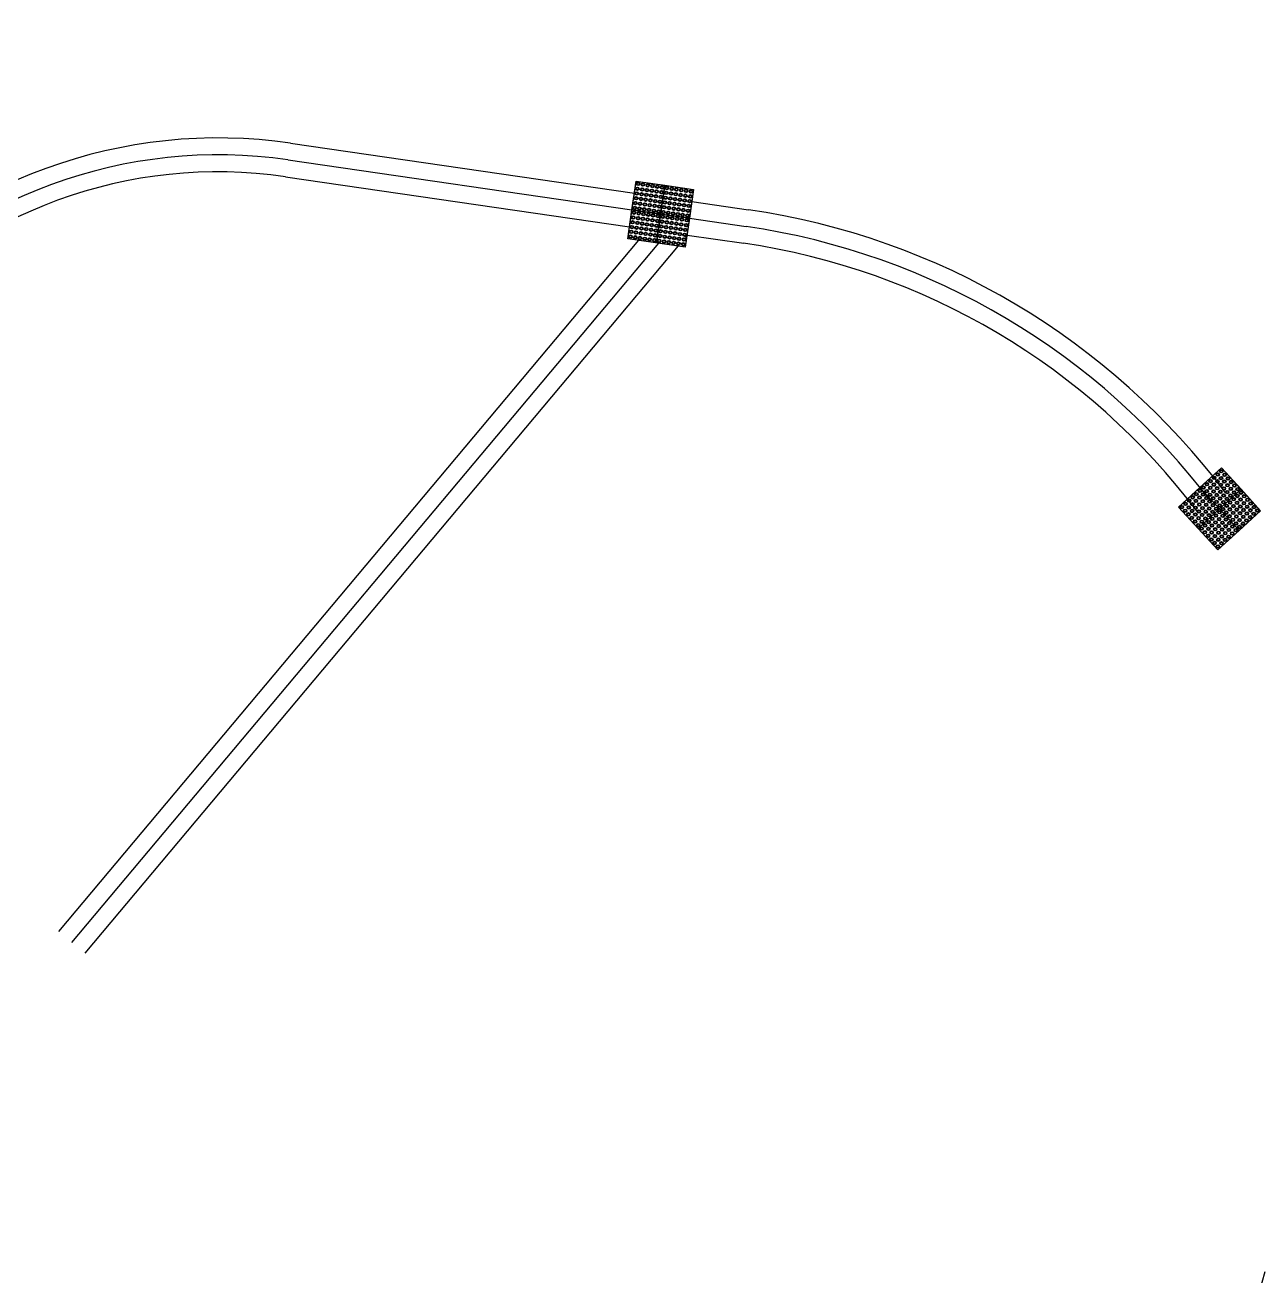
# Model space of a CAD drawing. Header units: millimetres. Extents: x 832728086 to 834530684, y 817551485 to 818349469.
# Drawn here: x 833111304 to 833124077, y 817878820 to 817891729 of the extents above; entities that cross this region are included whole.
import ezdxf

# ---------------------------------------------------------------- set-up
doc = ezdxf.new("R2010")
doc.units = ezdxf.units.MM
doc.header["$LTSCALE"] = 100
doc.layers.add('000-helpline', color=30, linetype='Continuous', lineweight=30, plot=False)
doc.layers.add('000-Tactile-l', color=8, linetype='Continuous')

# ---------------------------------------------------------------- blocks, each defined once
blk = doc.blocks.new('tactile')
at = {"layer": '000-helpline', "ltscale": 0.015}
for points in [[(834263.896, 817943.731), (834263.853, 817943.434), (834263.556, 817943.477), (834263.599, 817943.774)], [(834264.193, 817943.688), (834264.15, 817943.391), (834263.853, 817943.434), (834263.896, 817943.731)], [(834263.853, 817943.434), (834263.81, 817943.137), (834263.513, 817943.18), (834263.556, 817943.477)], [(834264.15, 817943.391), (834264.107, 817943.094), (834263.81, 817943.137), (834263.853, 817943.434)], [(834269.842, 817940.594), (834269.62, 817940.392), (834269.418, 817940.614), (834269.64, 817940.816)], [(834269.62, 817940.392), (834269.399, 817940.19), (834269.196, 817940.411), (834269.418, 817940.614)], [(834270.044, 817940.372), (834269.822, 817940.17), (834269.62, 817940.392), (834269.842, 817940.594)], [(834269.822, 817940.17), (834269.601, 817939.968), (834269.399, 817940.19), (834269.62, 817940.392)]]:
    blk.add_lwpolyline(points, close=True, dxfattribs=at)
at = {"layer": '000-Tactile-l', "ltscale": 5e-05}
for p, q in [((834260.033, 817944.166), (834263.582, 817943.65)), ((834260.008, 817943.993), (834263.556, 817943.477)), ((834259.983, 817943.82), (834263.531, 817943.304)), ((834264.175, 817943.564), (834264.76, 817943.479)), ((834264.15, 817943.391), (834264.735, 817943.306)), ((834264.109, 817943.194), (834264.124, 817943.212)), ((834264.125, 817943.218), (834264.71, 817943.133)), ((834263.626, 817943.164), (834257.64, 817936.029)), ((834263.83, 817943.134), (834257.775, 817935.918)), ((834264.034, 817943.105), (834257.91, 817935.807))]:
    blk.add_line(p, q, dxfattribs=at)
at = {"layer": '000-Tactile-l'}
for points in [[(834263.599, 817943.774), (834264.193, 817943.688), (834264.107, 817943.094), (834263.513, 817943.18)], [(834269.64, 817940.816), (834270.044, 817940.372), (834269.601, 817939.968), (834269.196, 817940.411)]]:
    blk.add_lwpolyline(points, close=True, dxfattribs=at)
at = {"layer": '000-Tactile-l', "ltscale": 0.015}
for centre, radius in [((834263.613, 817943.696), 0.0175), ((834263.613, 817943.696), 0.0125), ((834263.621, 817943.746), 0.0175), ((834263.621, 817943.746), 0.0125), ((834263.663, 817943.689), 0.0175), ((834263.663, 817943.689), 0.0125), ((834263.67, 817943.738), 0.0175), ((834263.67, 817943.738), 0.0125), ((834263.712, 817943.682), 0.0175), ((834263.72, 817943.731), 0.0175), ((834263.72, 817943.731), 0.0125), ((834263.769, 817943.724), 0.0175), ((834263.769, 817943.724), 0.0125), ((834263.819, 817943.717), 0.0175), ((834263.819, 817943.717), 0.0125), ((834263.868, 817943.71), 0.0175), ((834263.868, 817943.71), 0.0125), ((834263.918, 817943.702), 0.0175), ((834263.918, 817943.702), 0.0125), ((834263.967, 817943.695), 0.0175), ((834263.967, 817943.695), 0.0125), ((834264.016, 817943.688), 0.0175), ((834264.016, 817943.688), 0.0125), ((834263.599, 817943.597), 0.0175), ((834263.599, 817943.597), 0.0125), ((834263.606, 817943.647), 0.0175), ((834263.606, 817943.647), 0.0125), ((834263.649, 817943.59), 0.0175), ((834263.649, 817943.59), 0.0125), ((834263.656, 817943.639), 0.0175), ((834263.656, 817943.639), 0.0125), ((834263.698, 817943.583), 0.0175), ((834263.698, 817943.583), 0.0125), ((834263.705, 817943.632), 0.0175), ((834263.705, 817943.632), 0.0125), ((834263.712, 817943.682), 0.0125), ((834263.747, 817943.576), 0.0175), ((834263.747, 817943.576), 0.0125), ((834263.755, 817943.625), 0.0175), ((834263.755, 817943.625), 0.0125), ((834263.762, 817943.675), 0.0175), ((834263.762, 817943.675), 0.0125), ((834263.797, 817943.568), 0.0175), ((834263.797, 817943.568), 0.0125), ((834263.804, 817943.618), 0.0175), ((834263.804, 817943.618), 0.0125), ((834263.811, 817943.667), 0.0175), ((834263.811, 817943.667), 0.0125), ((834263.846, 817943.561), 0.0175), ((834263.846, 817943.561), 0.0125), ((834263.854, 817943.611), 0.0175), ((834263.854, 817943.611), 0.0125), ((834263.861, 817943.66), 0.0175), ((834263.861, 817943.66), 0.0125), ((834263.896, 817943.554), 0.0175), ((834263.903, 817943.603), 0.0175), ((834263.903, 817943.603), 0.0125), ((834263.91, 817943.653), 0.0175), ((834263.91, 817943.653), 0.0125), ((834263.953, 817943.596), 0.0175), ((834263.953, 817943.596), 0.0125), ((834263.96, 817943.646), 0.0175), ((834263.96, 817943.646), 0.0125), ((834264.002, 817943.589), 0.0175), ((834264.002, 817943.589), 0.0125), ((834264.009, 817943.639), 0.0175), ((834264.009, 817943.639), 0.0125), ((834264.052, 817943.582), 0.0175), ((834264.052, 817943.582), 0.0125), ((834264.059, 817943.631), 0.0175), ((834264.059, 817943.631), 0.0125), ((834264.066, 817943.681), 0.0175), ((834264.066, 817943.681), 0.0125), ((834264.101, 817943.575), 0.0175), ((834264.101, 817943.575), 0.0125), ((834264.108, 817943.624), 0.0175), ((834264.108, 817943.624), 0.0125), ((834264.115, 817943.674), 0.0175), ((834264.115, 817943.674), 0.0125), ((834264.151, 817943.568), 0.0175), ((834264.151, 817943.568), 0.0125), ((834264.158, 817943.617), 0.0175), ((834264.158, 817943.617), 0.0125), ((834264.165, 817943.666), 0.0175), ((834264.165, 817943.666), 0.0125), ((834263.577, 817943.449), 0.0175), ((834263.577, 817943.449), 0.0125), ((834263.585, 817943.498), 0.0175), ((834263.585, 817943.498), 0.0125), ((834263.592, 817943.548), 0.0175), ((834263.592, 817943.548), 0.0125), ((834263.627, 817943.442), 0.0175), ((834263.627, 817943.442), 0.0125), ((834263.634, 817943.491), 0.0175), ((834263.634, 817943.491), 0.0125), ((834263.641, 817943.541), 0.0175), ((834263.641, 817943.541), 0.0125), ((834263.676, 817943.434), 0.0175), ((834263.676, 817943.434), 0.0125), ((834263.684, 817943.484), 0.0175), ((834263.684, 817943.484), 0.0125), ((834263.691, 817943.533), 0.0175), ((834263.691, 817943.533), 0.0125), ((834263.726, 817943.427), 0.0175), ((834263.733, 817943.477), 0.0175), ((834263.733, 817943.477), 0.0125), ((834263.74, 817943.526), 0.0175), ((834263.74, 817943.526), 0.0125), ((834263.783, 817943.469), 0.0175), ((834263.783, 817943.469), 0.0125), ((834263.79, 817943.519), 0.0175), ((834263.79, 817943.519), 0.0125), ((834263.832, 817943.462), 0.0175), ((834263.832, 817943.462), 0.0125), ((834263.839, 817943.512), 0.0175), ((834263.839, 817943.512), 0.0125), ((834263.882, 817943.455), 0.0175), ((834263.882, 817943.455), 0.0125), ((834263.889, 817943.505), 0.0175), ((834263.889, 817943.505), 0.0125), ((834263.896, 817943.554), 0.0125), ((834263.931, 817943.448), 0.0175), ((834263.931, 817943.448), 0.0125), ((834263.938, 817943.497), 0.0175), ((834263.938, 817943.497), 0.0125), ((834263.945, 817943.547), 0.0175), ((834263.945, 817943.547), 0.0125), ((834263.981, 817943.441), 0.0175), ((834263.981, 817943.441), 0.0125), ((834263.988, 817943.49), 0.0175), ((834263.988, 817943.49), 0.0125), ((834263.995, 817943.54), 0.0175), ((834263.995, 817943.54), 0.0125), ((834264.03, 817943.433), 0.0175), ((834264.03, 817943.433), 0.0125), ((834264.037, 817943.483), 0.0175), ((834264.037, 817943.483), 0.0125), ((834264.044, 817943.532), 0.0175), ((834264.044, 817943.532), 0.0125), ((834264.079, 817943.426), 0.0175), ((834264.087, 817943.476), 0.0175), ((834264.087, 817943.476), 0.0125), ((834264.094, 817943.525), 0.0175), ((834264.094, 817943.525), 0.0125), ((834264.136, 817943.469), 0.0175), ((834264.136, 817943.469), 0.0125), ((834264.143, 817943.518), 0.0175), ((834264.143, 817943.518), 0.0125), ((834263.556, 817943.3), 0.0175), ((834263.556, 817943.3), 0.0125), ((834263.563, 817943.35), 0.0175), ((834263.563, 817943.35), 0.0125), ((834263.57, 817943.399), 0.0175), ((834263.57, 817943.399), 0.0125), ((834263.613, 817943.343), 0.0175), ((834263.613, 817943.343), 0.0125), ((834263.62, 817943.392), 0.0175), ((834263.62, 817943.392), 0.0125), ((834263.662, 817943.335), 0.0175), ((834263.662, 817943.335), 0.0125), ((834263.669, 817943.385), 0.0175), ((834263.669, 817943.385), 0.0125), ((834263.712, 817943.328), 0.0175), ((834263.712, 817943.328), 0.0125), ((834263.719, 817943.378), 0.0175), ((834263.719, 817943.378), 0.0125), ((834263.726, 817943.427), 0.0125), ((834263.761, 817943.321), 0.0175), ((834263.761, 817943.321), 0.0125), ((834263.768, 817943.37), 0.0175), ((834263.768, 817943.37), 0.0125), ((834263.775, 817943.42), 0.0175), ((834263.775, 817943.42), 0.0125), ((834263.81, 817943.314), 0.0175), ((834263.81, 817943.314), 0.0125), ((834263.818, 817943.363), 0.0175), ((834263.818, 817943.363), 0.0125), ((834263.825, 817943.413), 0.0175), ((834263.825, 817943.413), 0.0125), ((834263.86, 817943.307), 0.0175), ((834263.86, 817943.307), 0.0125), ((834263.867, 817943.356), 0.0175), ((834263.867, 817943.356), 0.0125), ((834263.874, 817943.406), 0.0175), ((834263.874, 817943.406), 0.0125), ((834263.909, 817943.299), 0.0175), ((834263.909, 817943.299), 0.0125), ((834263.917, 817943.349), 0.0175), ((834263.917, 817943.349), 0.0125), ((834263.924, 817943.398), 0.0175), ((834263.924, 817943.398), 0.0125), ((834263.966, 817943.342), 0.0175), ((834263.966, 817943.342), 0.0125), ((834263.973, 817943.391), 0.0175), ((834263.973, 817943.391), 0.0125), ((834264.016, 817943.335), 0.0175), ((834264.016, 817943.335), 0.0125), ((834264.023, 817943.384), 0.0175), ((834264.023, 817943.384), 0.0125), ((834264.065, 817943.327), 0.0175), ((834264.065, 817943.327), 0.0125), ((834264.072, 817943.377), 0.0175), ((834264.072, 817943.377), 0.0125), ((834264.079, 817943.426), 0.0125), ((834264.115, 817943.32), 0.0175), ((834264.115, 817943.32), 0.0125), ((834264.122, 817943.37), 0.0175), ((834264.122, 817943.37), 0.0125), ((834264.129, 817943.419), 0.0175), ((834264.129, 817943.419), 0.0125), ((834263.542, 817943.201), 0.0175), ((834263.542, 817943.201), 0.0125), ((834263.549, 817943.251), 0.0175), ((834263.549, 817943.251), 0.0125), ((834263.591, 817943.194), 0.0175), ((834263.591, 817943.194), 0.0125), ((834263.598, 817943.244), 0.0175), ((834263.598, 817943.244), 0.0125), ((834263.605, 817943.293), 0.0175), ((834263.605, 817943.293), 0.0125), ((834263.64, 817943.187), 0.0175), ((834263.64, 817943.187), 0.0125), ((834263.648, 817943.236), 0.0175), ((834263.648, 817943.236), 0.0125), ((834263.655, 817943.286), 0.0175), ((834263.655, 817943.286), 0.0125), ((834263.69, 817943.18), 0.0175), ((834263.69, 817943.18), 0.0125), ((834263.697, 817943.229), 0.0175), ((834263.697, 817943.229), 0.0125), ((834263.704, 817943.279), 0.0175), ((834263.704, 817943.279), 0.0125), ((834263.739, 817943.173), 0.0175), ((834263.739, 817943.173), 0.0125), ((834263.747, 817943.222), 0.0175), ((834263.747, 817943.222), 0.0125), ((834263.754, 817943.272), 0.0175), ((834263.754, 817943.272), 0.0125), ((834263.789, 817943.165), 0.0175), ((834263.796, 817943.215), 0.0175), ((834263.796, 817943.215), 0.0125), ((834263.803, 817943.264), 0.0175), ((834263.803, 817943.264), 0.0125), ((834263.846, 817943.208), 0.0175), ((834263.846, 817943.208), 0.0125), ((834263.853, 817943.257), 0.0175), ((834263.853, 817943.257), 0.0125), ((834263.895, 817943.2), 0.0175), ((834263.895, 817943.2), 0.0125), ((834263.902, 817943.25), 0.0175), ((834263.902, 817943.25), 0.0125), ((834263.945, 817943.193), 0.0175), ((834263.945, 817943.193), 0.0125), ((834263.952, 817943.243), 0.0175), ((834263.952, 817943.243), 0.0125), ((834263.959, 817943.292), 0.0175), ((834263.959, 817943.292), 0.0125), ((834263.994, 817943.186), 0.0175), ((834263.994, 817943.186), 0.0125), ((834264.001, 817943.236), 0.0175), ((834264.001, 817943.236), 0.0125), ((834264.008, 817943.285), 0.0175), ((834264.008, 817943.285), 0.0125), ((834264.043, 817943.179), 0.0175), ((834264.043, 817943.179), 0.0125), ((834264.051, 817943.228), 0.0175), ((834264.051, 817943.228), 0.0125), ((834264.058, 817943.278), 0.0175), ((834264.058, 817943.278), 0.0125), ((834264.093, 817943.172), 0.0175), ((834264.093, 817943.172), 0.0125), ((834264.1, 817943.221), 0.0175), ((834264.1, 817943.221), 0.0125), ((834264.107, 817943.271), 0.0175), ((834264.107, 817943.271), 0.0125), ((834263.789, 817943.165), 0.0125), ((834263.838, 817943.158), 0.0175), ((834263.838, 817943.158), 0.0125), ((834263.888, 817943.151), 0.0175), ((834263.888, 817943.151), 0.0125), ((834263.937, 817943.144), 0.0175), ((834263.937, 817943.144), 0.0125), ((834263.987, 817943.137), 0.0175), ((834263.987, 817943.137), 0.0125), ((834264.036, 817943.129), 0.0175), ((834264.036, 817943.129), 0.0125), ((834264.086, 817943.122), 0.0175), ((834264.086, 817943.122), 0.0125), ((834269.564, 817940.713), 0.0175), ((834269.601, 817940.747), 0.0175), ((834269.601, 817940.747), 0.0125), ((834269.638, 817940.78), 0.0175), ((834269.638, 817940.78), 0.0125), ((834269.672, 817940.743), 0.0175), ((834269.672, 817940.743), 0.0125), ((834269.453, 817940.612), 0.0175), ((834269.453, 817940.612), 0.0125), ((834269.49, 817940.646), 0.0175), ((834269.49, 817940.646), 0.0125), ((834269.524, 817940.609), 0.0175), ((834269.527, 817940.679), 0.0175), ((834269.524, 817940.609), 0.0125), ((834269.527, 817940.679), 0.0125), ((834269.561, 817940.642), 0.0175), ((834269.561, 817940.642), 0.0125), ((834269.564, 817940.713), 0.0125), ((834269.595, 817940.605), 0.0175), ((834269.598, 817940.676), 0.0175), ((834269.595, 817940.605), 0.0125), ((834269.598, 817940.676), 0.0125), ((834269.632, 817940.639), 0.0175), ((834269.635, 817940.71), 0.0175), ((834269.632, 817940.639), 0.0125), ((834269.635, 817940.71), 0.0125), ((834269.665, 817940.602), 0.0175), ((834269.669, 817940.673), 0.0175), ((834269.665, 817940.602), 0.0125), ((834269.669, 817940.673), 0.0125), ((834269.702, 817940.636), 0.0175), ((834269.706, 817940.706), 0.0175), ((834269.702, 817940.636), 0.0125), ((834269.706, 817940.706), 0.0125), ((834269.736, 817940.599), 0.0175), ((834269.739, 817940.669), 0.0175), ((834269.736, 817940.599), 0.0125), ((834269.739, 817940.669), 0.0125), ((834269.773, 817940.633), 0.0175), ((834269.773, 817940.633), 0.0125), ((834269.807, 817940.596), 0.0175), ((834269.807, 817940.596), 0.0125), ((834269.306, 817940.477), 0.0175), ((834269.306, 817940.477), 0.0125), ((834269.343, 817940.511), 0.0175), ((834269.343, 817940.511), 0.0125), ((834269.376, 817940.474), 0.0175), ((834269.38, 817940.545), 0.0175), ((834269.376, 817940.474), 0.0125), ((834269.38, 817940.545), 0.0125), ((834269.413, 817940.508), 0.0175), ((834269.417, 817940.578), 0.0175), ((834269.413, 817940.508), 0.0125), ((834269.417, 817940.578), 0.0125), ((834269.447, 817940.471), 0.0175), ((834269.45, 817940.541), 0.0175), ((834269.447, 817940.471), 0.0125), ((834269.45, 817940.541), 0.0125), ((834269.484, 817940.504), 0.0175), ((834269.487, 817940.575), 0.0175), ((834269.484, 817940.504), 0.0125), ((834269.487, 817940.575), 0.0125), ((834269.518, 817940.467), 0.0175), ((834269.521, 817940.538), 0.0175), ((834269.518, 817940.467), 0.0125), ((834269.521, 817940.538), 0.0125), ((834269.555, 817940.501), 0.0175), ((834269.558, 817940.572), 0.0175), ((834269.555, 817940.501), 0.0125), ((834269.558, 817940.572), 0.0125), ((834269.588, 817940.464), 0.0175), ((834269.591, 817940.535), 0.0175), ((834269.588, 817940.464), 0.0125), ((834269.591, 817940.535), 0.0125), ((834269.625, 817940.498), 0.0175), ((834269.628, 817940.568), 0.0175), ((834269.625, 817940.498), 0.0125), ((834269.628, 817940.568), 0.0125), ((834269.659, 817940.461), 0.0175), ((834269.662, 817940.531), 0.0175), ((834269.659, 817940.461), 0.0125), ((834269.662, 817940.531), 0.0125), ((834269.696, 817940.495), 0.0175), ((834269.699, 817940.565), 0.0175), ((834269.696, 817940.495), 0.0125), ((834269.699, 817940.565), 0.0125), ((834269.729, 817940.458), 0.0175), ((834269.733, 817940.528), 0.0175), ((834269.733, 817940.528), 0.0125), ((834269.766, 817940.491), 0.0175), ((834269.77, 817940.562), 0.0175), ((834269.766, 817940.491), 0.0125), ((834269.77, 817940.562), 0.0125), ((834269.8, 817940.454), 0.0175), ((834269.803, 817940.525), 0.0175), ((834269.803, 817940.525), 0.0125), ((834269.837, 817940.488), 0.0175), ((834269.84, 817940.559), 0.0175), ((834269.837, 817940.488), 0.0125), ((834269.84, 817940.559), 0.0125), ((834269.874, 817940.522), 0.0175), ((834269.874, 817940.522), 0.0125), ((834269.908, 817940.485), 0.0175), ((834269.908, 817940.485), 0.0125), ((834269.232, 817940.41), 0.0175), ((834269.232, 817940.41), 0.0125), ((834269.265, 817940.373), 0.0175), ((834269.269, 817940.443), 0.0175), ((834269.265, 817940.373), 0.0125), ((834269.269, 817940.443), 0.0125), ((834269.299, 817940.336), 0.0175), ((834269.302, 817940.407), 0.0175), ((834269.299, 817940.336), 0.0125), ((834269.302, 817940.407), 0.0125), ((834269.336, 817940.37), 0.0175), ((834269.339, 817940.44), 0.0175), ((834269.336, 817940.37), 0.0125), ((834269.339, 817940.44), 0.0125), ((834269.37, 817940.333), 0.0175), ((834269.373, 817940.403), 0.0175), ((834269.37, 817940.333), 0.0125), ((834269.373, 817940.403), 0.0125), ((834269.407, 817940.366), 0.0175), ((834269.41, 817940.437), 0.0175), ((834269.407, 817940.366), 0.0125), ((834269.41, 817940.437), 0.0125), ((834269.44, 817940.329), 0.0175), ((834269.444, 817940.4), 0.0175), ((834269.444, 817940.4), 0.0125), ((834269.477, 817940.363), 0.0175), ((834269.481, 817940.434), 0.0175), ((834269.477, 817940.363), 0.0125), ((834269.481, 817940.434), 0.0125), ((834269.511, 817940.326), 0.0175), ((834269.514, 817940.397), 0.0175), ((834269.514, 817940.397), 0.0125), ((834269.548, 817940.36), 0.0175), ((834269.551, 817940.43), 0.0175), ((834269.548, 817940.36), 0.0125), ((834269.551, 817940.43), 0.0125), ((834269.585, 817940.393), 0.0175), ((834269.585, 817940.393), 0.0125), ((834269.619, 817940.357), 0.0175), ((834269.622, 817940.427), 0.0175), ((834269.619, 817940.357), 0.0125), ((834269.622, 817940.427), 0.0125), ((834269.656, 817940.39), 0.0175), ((834269.656, 817940.39), 0.0125), ((834269.689, 817940.353), 0.0175), ((834269.693, 817940.424), 0.0175), ((834269.689, 817940.353), 0.0125), ((834269.693, 817940.424), 0.0125), ((834269.726, 817940.387), 0.0175), ((834269.726, 817940.387), 0.0125), ((834269.729, 817940.458), 0.0125), ((834269.76, 817940.35), 0.0175), ((834269.763, 817940.421), 0.0175), ((834269.76, 817940.35), 0.0125), ((834269.763, 817940.421), 0.0125), ((834269.797, 817940.384), 0.0175), ((834269.797, 817940.384), 0.0125), ((834269.8, 817940.454), 0.0125), ((834269.831, 817940.347), 0.0175), ((834269.834, 817940.417), 0.0175), ((834269.831, 817940.347), 0.0125), ((834269.834, 817940.417), 0.0125), ((834269.867, 817940.38), 0.0175), ((834269.871, 817940.451), 0.0175), ((834269.867, 817940.38), 0.0125), ((834269.871, 817940.451), 0.0125), ((834269.901, 817940.343), 0.0175), ((834269.904, 817940.414), 0.0175), ((834269.901, 817940.343), 0.0125), ((834269.904, 817940.414), 0.0125), ((834269.938, 817940.377), 0.0175), ((834269.941, 817940.448), 0.0175), ((834269.938, 817940.377), 0.0125), ((834269.941, 817940.448), 0.0125), ((834269.972, 817940.34), 0.0175), ((834269.975, 817940.411), 0.0175), ((834269.972, 817940.34), 0.0125), ((834269.975, 817940.411), 0.0125), ((834270.009, 817940.374), 0.0175), ((834270.009, 817940.374), 0.0125), ((834269.333, 817940.299), 0.0175), ((834269.333, 817940.299), 0.0125), ((834269.367, 817940.262), 0.0175), ((834269.367, 817940.262), 0.0125), ((834269.4, 817940.225), 0.0175), ((834269.403, 817940.296), 0.0175), ((834269.4, 817940.225), 0.0125), ((834269.403, 817940.296), 0.0125), ((834269.437, 817940.259), 0.0175), ((834269.437, 817940.259), 0.0125), ((834269.44, 817940.329), 0.0125), ((834269.471, 817940.222), 0.0175), ((834269.474, 817940.292), 0.0175), ((834269.471, 817940.222), 0.0125), ((834269.474, 817940.292), 0.0125), ((834269.508, 817940.255), 0.0175), ((834269.508, 817940.255), 0.0125), ((834269.511, 817940.326), 0.0125), ((834269.541, 817940.219), 0.0175), ((834269.545, 817940.289), 0.0175), ((834269.541, 817940.219), 0.0125), ((834269.545, 817940.289), 0.0125), ((834269.578, 817940.252), 0.0175), ((834269.582, 817940.323), 0.0175), ((834269.578, 817940.252), 0.0125), ((834269.582, 817940.323), 0.0125), ((834269.612, 817940.215), 0.0175), ((834269.615, 817940.286), 0.0175), ((834269.612, 817940.215), 0.0125), ((834269.615, 817940.286), 0.0125), ((834269.649, 817940.249), 0.0175), ((834269.652, 817940.32), 0.0175), ((834269.649, 817940.249), 0.0125), ((834269.652, 817940.32), 0.0125), ((834269.683, 817940.212), 0.0175), ((834269.686, 817940.283), 0.0175), ((834269.683, 817940.212), 0.0125), ((834269.686, 817940.283), 0.0125), ((834269.72, 817940.246), 0.0175), ((834269.723, 817940.316), 0.0175), ((834269.72, 817940.246), 0.0125), ((834269.723, 817940.316), 0.0125), ((834269.753, 817940.209), 0.0175), ((834269.757, 817940.279), 0.0175), ((834269.753, 817940.209), 0.0125), ((834269.757, 817940.279), 0.0125), ((834269.79, 817940.242), 0.0175), ((834269.794, 817940.313), 0.0175), ((834269.79, 817940.242), 0.0125), ((834269.794, 817940.313), 0.0125), ((834269.824, 817940.205), 0.0175), ((834269.827, 817940.276), 0.0175), ((834269.824, 817940.205), 0.0125), ((834269.827, 817940.276), 0.0125), ((834269.861, 817940.239), 0.0175), ((834269.864, 817940.31), 0.0175), ((834269.861, 817940.239), 0.0125), ((834269.864, 817940.31), 0.0125), ((834269.898, 817940.273), 0.0175), ((834269.898, 817940.273), 0.0125), ((834269.935, 817940.307), 0.0175), ((834269.935, 817940.307), 0.0125), ((834269.434, 817940.188), 0.0175), ((834269.434, 817940.188), 0.0125), ((834269.468, 817940.151), 0.0175), ((834269.468, 817940.151), 0.0125), ((834269.501, 817940.114), 0.0175), ((834269.505, 817940.185), 0.0175), ((834269.501, 817940.114), 0.0125), ((834269.505, 817940.185), 0.0125), ((834269.535, 817940.077), 0.0175), ((834269.538, 817940.148), 0.0175), ((834269.535, 817940.077), 0.0125), ((834269.538, 817940.148), 0.0125), ((834269.572, 817940.111), 0.0175), ((834269.575, 817940.182), 0.0175), ((834269.572, 817940.111), 0.0125), ((834269.575, 817940.182), 0.0125), ((834269.606, 817940.074), 0.0175), ((834269.609, 817940.145), 0.0175), ((834269.606, 817940.074), 0.0125), ((834269.609, 817940.145), 0.0125), ((834269.643, 817940.108), 0.0175), ((834269.646, 817940.178), 0.0175), ((834269.643, 817940.108), 0.0125), ((834269.646, 817940.178), 0.0125), ((834269.676, 817940.071), 0.0175), ((834269.679, 817940.141), 0.0175), ((834269.679, 817940.141), 0.0125), ((834269.713, 817940.104), 0.0175), ((834269.716, 817940.175), 0.0175), ((834269.713, 817940.104), 0.0125), ((834269.716, 817940.175), 0.0125), ((834269.75, 817940.138), 0.0175), ((834269.75, 817940.138), 0.0125), ((834269.787, 817940.172), 0.0175), ((834269.787, 817940.172), 0.0125), ((834269.569, 817940.04), 0.0175), ((834269.569, 817940.04), 0.0125), ((834269.602, 817940.003), 0.0175), ((834269.602, 817940.003), 0.0125), ((834269.639, 817940.037), 0.0175), ((834269.639, 817940.037), 0.0125), ((834269.676, 817940.071), 0.0125)]:
    blk.add_circle(centre, radius, dxfattribs=at)
at = {"layer": '000-Tactile-l', "ltscale": 5e-05}
for centre, radius, start, end in [((834259.288, 817939.045), 5.175, 81.728, 138.4812), ((834259.288, 817939.045), 5, 81.728, 138.4812), ((834259.288, 817939.045), 4.825, 81.728, 138.4812), ((834263.68, 817936.052), 7.505, 36.8849, 81.728), ((834263.68, 817936.052), 7.33, 36.9397, 81.728), ((834263.68, 817936.052), 7.155, 36.9971, 81.728), ((834138.726, 817969.754), 136.539, 338.00277, 344.17642)]:
    blk.add_arc(centre, radius, start, end, dxfattribs=at)

msp = doc.modelspace()

# ---------------------------------------------------------------- linework, layer by layer
at = {"ltscale": 5}
msp.add_circle((833186042.1669, 817950476.993), 398992.1588, dxfattribs=at)

# ---------------------------------------------------------------- block references
at = {"layer": '000-Tactile-l', "xscale": 1000, "yscale": 1000, "zscale": 1000}
msp.add_blockref('tactile', (-1145990.4835, -53655.9264), dxfattribs=at)

doc.saveas('drawing.dxf')
